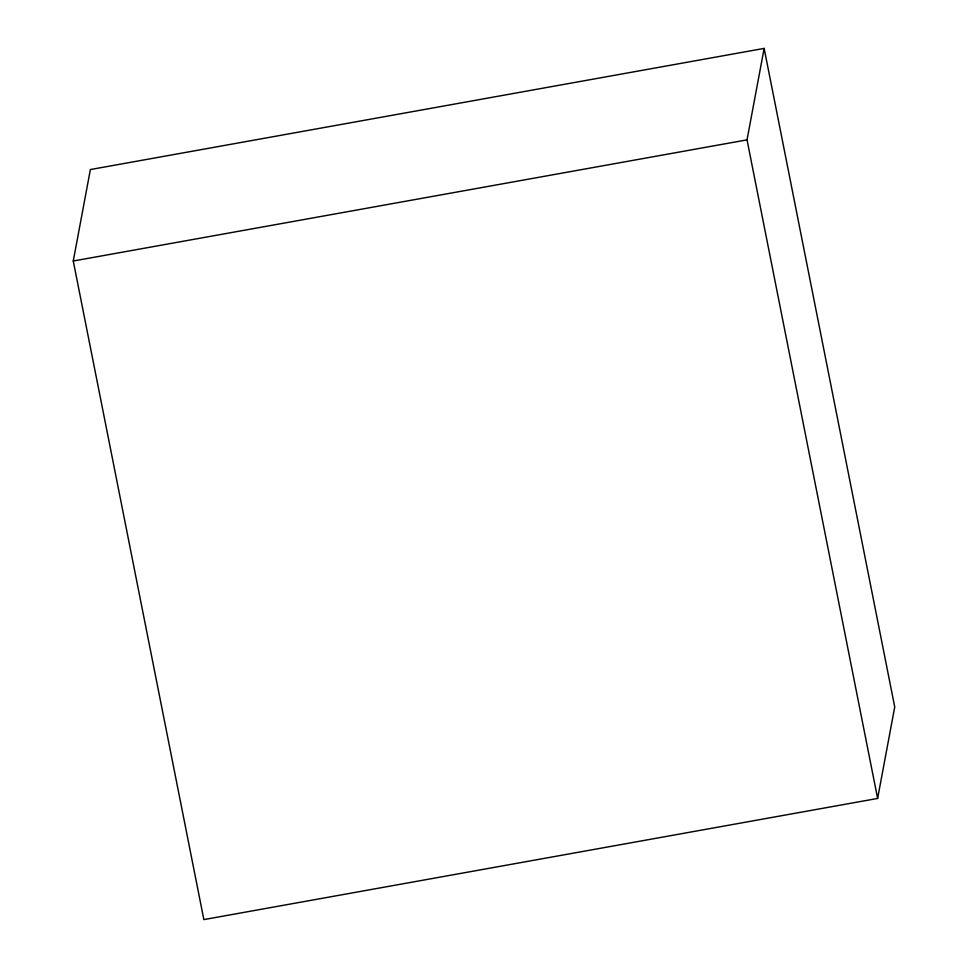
<?xml version="1.0" encoding="UTF-8"?>
<svg xmlns="http://www.w3.org/2000/svg" width="968" height="968" viewBox="0 0 968 968"><rect width="100%" height="100%" fill="white"/><g stroke="black" fill="none" stroke-linecap="round" stroke-linejoin="round"><path stroke-width="1.45" d="M73.265 261.009L90.375 169.557L764.139 48.4L894.735 706.991L877.625 798.443L203.861 919.6L73.265 261.009L747.03 139.864L764.139 48.4M747.03 139.864L877.625 798.443"/></g></svg>
